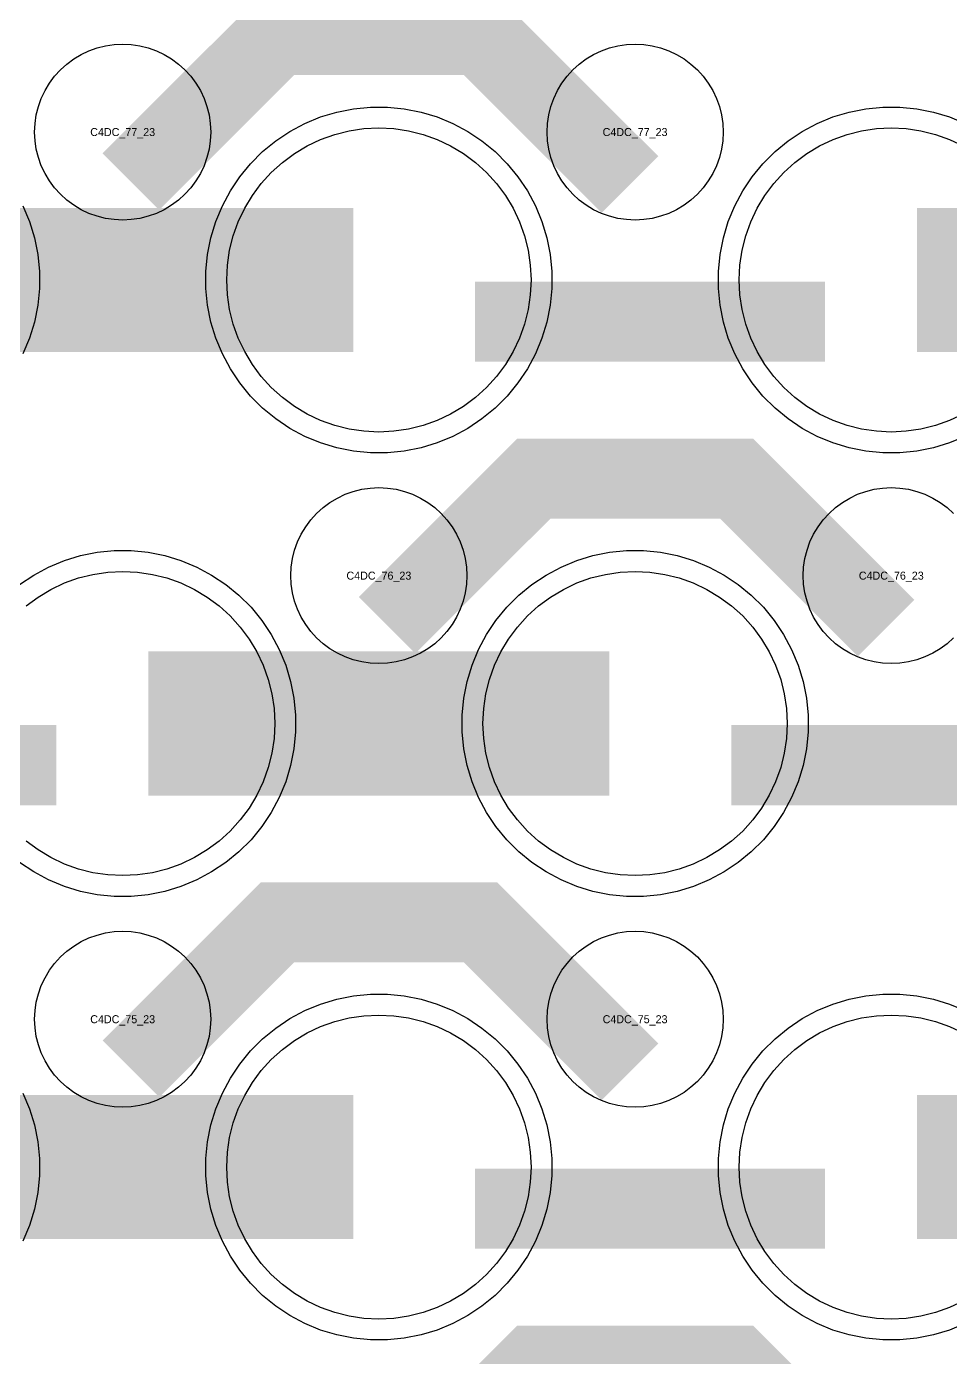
# Model space of a CAD drawing. Extents: x -11880 to 11880, y -14992 to 14992.
# Drawn here: x -4670 to -4381.5, y -4506.7 to -4091 of the extents above; entities that cross this region are included whole.
import ezdxf
from ezdxf.enums import TextEntityAlignment as Align

# ---------------------------------------------------------------- set-up
doc = ezdxf.new("R2010")
doc.units = 0
doc.header["$MEASUREMENT"] = 0
for name, color, linetype in [('GDS_775_DT_237', 138, 'CONTINUOUS'), ('RDL1_FS', 34, 'CONTINUOUS'), ('RDL_BS', 160, 'CONTINUOUS')]:
    doc.layers.add(name, color=color, linetype=linetype)

msp = doc.modelspace()

# ---------------------------------------------------------------- linework, layer by layer
at = {"layer": 'RDL1_FS'}
msp.add_lwpolyline([(-4560, -4217.639), (-4564.657, -4217.41), (-4569.268, -4216.726), (-4573.791, -4215.594), (-4578.181, -4214.022), (-4582.395, -4212.03), (-4586.395, -4209.632), (-4590.14, -4206.854), (-4593.594, -4203.724), (-4596.724, -4200.27), (-4599.502, -4196.525), (-4601.9, -4192.525), (-4603.892, -4188.311), (-4605.464, -4183.921), (-4606.596, -4179.398), (-4607.28, -4174.787), (-4607.509, -4170.13), (-4607.28, -4165.473), (-4606.596, -4160.862), (-4605.464, -4156.339), (-4603.892, -4151.949), (-4601.9, -4147.735), (-4599.502, -4143.735), (-4596.724, -4139.99), (-4593.594, -4136.536), (-4590.14, -4133.406), (-4586.395, -4130.628), (-4582.395, -4128.23), (-4578.181, -4126.238), (-4573.791, -4124.666), (-4569.268, -4123.534), (-4564.657, -4122.85), (-4560, -4122.621), (-4555.343, -4122.85), (-4550.732, -4123.534), (-4546.209, -4124.666), (-4541.819, -4126.238), (-4537.605, -4128.23), (-4533.605, -4130.628), (-4529.86, -4133.406), (-4526.406, -4136.536), (-4523.276, -4139.99), (-4520.498, -4143.735), (-4518.1, -4147.735), (-4516.108, -4151.949), (-4514.536, -4156.339), (-4513.404, -4160.862), (-4512.72, -4165.473), (-4512.491, -4170.13), (-4512.72, -4174.787), (-4513.404, -4179.398), (-4514.536, -4183.921), (-4516.108, -4188.311), (-4518.1, -4192.525), (-4520.498, -4196.525), (-4523.276, -4200.27), (-4526.406, -4203.724), (-4529.86, -4206.854), (-4533.605, -4209.632), (-4537.605, -4212.03), (-4541.819, -4214.022), (-4546.209, -4215.594), (-4550.732, -4216.726), (-4555.343, -4217.41)], close=True, dxfattribs=at)
msp.add_lwpolyline([(-4377.605, -4212.03), (-4381.819, -4214.022), (-4386.209, -4215.594), (-4390.732, -4216.726), (-4395.343, -4217.41), (-4400, -4217.639), (-4404.657, -4217.41), (-4409.268, -4216.726), (-4413.791, -4215.594), (-4418.181, -4214.022), (-4422.395, -4212.03), (-4426.395, -4209.632), (-4430.14, -4206.854), (-4433.594, -4203.724), (-4436.724, -4200.27), (-4439.502, -4196.525), (-4441.9, -4192.525), (-4443.892, -4188.311), (-4445.464, -4183.921), (-4446.596, -4179.398), (-4447.28, -4174.787), (-4447.509, -4170.13), (-4447.28, -4165.473), (-4446.596, -4160.862), (-4445.464, -4156.339), (-4443.892, -4151.949), (-4441.9, -4147.735), (-4439.502, -4143.735), (-4436.724, -4139.99), (-4433.594, -4136.536), (-4430.14, -4133.406), (-4426.395, -4130.628), (-4422.395, -4128.23), (-4418.181, -4126.238), (-4413.791, -4124.666), (-4409.268, -4123.534), (-4404.657, -4122.85), (-4400, -4122.621), (-4395.343, -4122.85), (-4390.732, -4123.534), (-4386.209, -4124.666), (-4381.819, -4126.238), (-4377.605, -4128.23)], dxfattribs=at)
for points in [[(-4711.998, -4170.13, 45, 45, 0), (-4639.998, -4170.13, 45, 45, 0)], [(-4639.998, -4170.13, 45, 45, 0), (-4567.998, -4170.13, 45, 45, 0)], [(-4391.998, -4170.13, 45, 45, 0), (-4319.998, -4170.13, 45, 45, 0)]]:
    msp.add_lwpolyline(points, format="xyseb", dxfattribs=at)
at = {"layer": 'RDL1_FS', "color": 240, "true_color": 0xed1f24}
for points in [[(-4670.14, -4271.971), (-4666.395, -4269.193), (-4662.395, -4266.795), (-4658.181, -4264.803), (-4653.791, -4263.231), (-4649.268, -4262.099), (-4644.657, -4261.415), (-4640, -4261.186), (-4635.343, -4261.415), (-4630.732, -4262.099), (-4626.209, -4263.231), (-4621.819, -4264.803), (-4617.605, -4266.795), (-4613.605, -4269.193), (-4609.86, -4271.971), (-4606.406, -4275.101), (-4603.276, -4278.555), (-4600.498, -4282.3), (-4598.1, -4286.3), (-4596.108, -4290.514), (-4594.536, -4294.904), (-4593.404, -4299.427), (-4592.72, -4304.038), (-4592.491, -4308.695), (-4592.72, -4313.352), (-4593.404, -4317.963), (-4594.536, -4322.486), (-4596.108, -4326.876), (-4598.1, -4331.09), (-4600.498, -4335.09), (-4603.276, -4338.835), (-4606.406, -4342.289), (-4609.86, -4345.419), (-4613.605, -4348.197), (-4617.605, -4350.595), (-4621.819, -4352.587), (-4626.209, -4354.159), (-4630.732, -4355.291), (-4635.343, -4355.975), (-4640, -4356.204), (-4644.657, -4355.975), (-4649.268, -4355.291), (-4653.791, -4354.159), (-4658.181, -4352.587), (-4662.395, -4350.595), (-4666.395, -4348.197), (-4670.14, -4345.419)], [(-4377.605, -4489.16), (-4381.819, -4491.152), (-4386.209, -4492.724), (-4390.732, -4493.856), (-4395.343, -4494.54), (-4400, -4494.769), (-4404.657, -4494.54), (-4409.268, -4493.856), (-4413.791, -4492.724), (-4418.181, -4491.152), (-4422.395, -4489.16), (-4426.395, -4486.762), (-4430.14, -4483.984), (-4433.594, -4480.854), (-4436.724, -4477.4), (-4439.502, -4473.655), (-4441.9, -4469.655), (-4443.892, -4465.441), (-4445.464, -4461.051), (-4446.596, -4456.528), (-4447.28, -4451.917), (-4447.509, -4447.26), (-4447.28, -4442.603), (-4446.596, -4437.992), (-4445.464, -4433.469), (-4443.892, -4429.079), (-4441.9, -4424.865), (-4439.502, -4420.865), (-4436.724, -4417.12), (-4433.594, -4413.666), (-4430.14, -4410.536), (-4426.395, -4407.758), (-4422.395, -4405.36), (-4418.181, -4403.368), (-4413.791, -4401.796), (-4409.268, -4400.664), (-4404.657, -4399.98), (-4400, -4399.751), (-4395.343, -4399.98), (-4390.732, -4400.664), (-4386.209, -4401.796), (-4381.819, -4403.368), (-4377.605, -4405.36)]]:
    msp.add_lwpolyline(points, dxfattribs=at)
for points in [[(-4480, -4356.204), (-4484.657, -4355.975), (-4489.268, -4355.291), (-4493.791, -4354.159), (-4498.181, -4352.587), (-4502.395, -4350.595), (-4506.395, -4348.197), (-4510.14, -4345.419), (-4513.594, -4342.289), (-4516.724, -4338.835), (-4519.502, -4335.09), (-4521.9, -4331.09), (-4523.892, -4326.876), (-4525.464, -4322.486), (-4526.596, -4317.963), (-4527.28, -4313.352), (-4527.509, -4308.695), (-4527.28, -4304.038), (-4526.596, -4299.427), (-4525.464, -4294.904), (-4523.892, -4290.514), (-4521.9, -4286.3), (-4519.502, -4282.3), (-4516.724, -4278.555), (-4513.594, -4275.101), (-4510.14, -4271.971), (-4506.395, -4269.193), (-4502.395, -4266.795), (-4498.181, -4264.803), (-4493.791, -4263.231), (-4489.268, -4262.099), (-4484.657, -4261.415), (-4480, -4261.186), (-4475.343, -4261.415), (-4470.732, -4262.099), (-4466.209, -4263.231), (-4461.819, -4264.803), (-4457.605, -4266.795), (-4453.605, -4269.193), (-4449.86, -4271.971), (-4446.406, -4275.101), (-4443.276, -4278.555), (-4440.498, -4282.3), (-4438.1, -4286.3), (-4436.108, -4290.514), (-4434.536, -4294.904), (-4433.404, -4299.427), (-4432.72, -4304.038), (-4432.491, -4308.695), (-4432.72, -4313.352), (-4433.404, -4317.963), (-4434.536, -4322.486), (-4436.108, -4326.876), (-4438.1, -4331.09), (-4440.498, -4335.09), (-4443.276, -4338.835), (-4446.406, -4342.289), (-4449.86, -4345.419), (-4453.605, -4348.197), (-4457.605, -4350.595), (-4461.819, -4352.587), (-4466.209, -4354.159), (-4470.732, -4355.291), (-4475.343, -4355.975)], [(-4560, -4494.769), (-4564.657, -4494.54), (-4569.268, -4493.856), (-4573.791, -4492.724), (-4578.181, -4491.152), (-4582.395, -4489.16), (-4586.395, -4486.762), (-4590.14, -4483.984), (-4593.594, -4480.854), (-4596.724, -4477.4), (-4599.502, -4473.655), (-4601.9, -4469.655), (-4603.892, -4465.441), (-4605.464, -4461.051), (-4606.596, -4456.528), (-4607.28, -4451.917), (-4607.509, -4447.26), (-4607.28, -4442.603), (-4606.596, -4437.992), (-4605.464, -4433.469), (-4603.892, -4429.079), (-4601.9, -4424.865), (-4599.502, -4420.865), (-4596.724, -4417.12), (-4593.594, -4413.666), (-4590.14, -4410.536), (-4586.395, -4407.758), (-4582.395, -4405.36), (-4578.181, -4403.368), (-4573.791, -4401.796), (-4569.268, -4400.664), (-4564.657, -4399.98), (-4560, -4399.751), (-4555.343, -4399.98), (-4550.732, -4400.664), (-4546.209, -4401.796), (-4541.819, -4403.368), (-4537.605, -4405.36), (-4533.605, -4407.758), (-4529.86, -4410.536), (-4526.406, -4413.666), (-4523.276, -4417.12), (-4520.498, -4420.865), (-4518.1, -4424.865), (-4516.108, -4429.079), (-4514.536, -4433.469), (-4513.404, -4437.992), (-4512.72, -4442.603), (-4512.491, -4447.26), (-4512.72, -4451.917), (-4513.404, -4456.528), (-4514.536, -4461.051), (-4516.108, -4465.441), (-4518.1, -4469.655), (-4520.498, -4473.655), (-4523.276, -4477.4), (-4526.406, -4480.854), (-4529.86, -4483.984), (-4533.605, -4486.762), (-4537.605, -4489.16), (-4541.819, -4491.152), (-4546.209, -4492.724), (-4550.732, -4493.856), (-4555.343, -4494.54)]]:
    msp.add_lwpolyline(points, close=True, dxfattribs=at)
for points in [[(-4631.998, -4308.695, 45, 45, 0), (-4559.998, -4308.695, 45, 45, 0)], [(-4559.998, -4308.695, 45, 45, 0), (-4487.998, -4308.695, 45, 45, 0)], [(-4711.998, -4447.26, 45, 45, 0), (-4639.998, -4447.26, 45, 45, 0)], [(-4639.998, -4447.26, 45, 45, 0), (-4567.998, -4447.26, 45, 45, 0)], [(-4391.998, -4447.26, 45, 45, 0), (-4319.998, -4447.26, 45, 45, 0)]]:
    msp.add_lwpolyline(points, format="xyseb", dxfattribs=at)
at = {"layer": 'RDL_BS'}
for points in [[(-4637.438, -4139.444, 25, 25, 0), (-4591.623, -4093.629, 25, 25, 0), (-4558.07, -4093.629, 25, 25, 0)], [(-4481.599, -4140.343, 25, 25, 0), (-4528.313, -4093.629, 25, 25, 0), (-4558.071, -4093.629, 25, 25, 0)], [(-4529.984, -4183.143, 25, 25, 0), (-4420.719, -4183.143, 25, 25, 0)], [(-4557.438, -4278.009, 25, 25, 0), (-4511.623, -4232.194, 25, 25, 0), (-4478.07, -4232.194, 25, 25, 0)], [(-4401.599, -4278.908, 25, 25, 0), (-4448.313, -4232.194, 25, 25, 0), (-4478.071, -4232.194, 25, 25, 0)], [(-4637.438, -4416.574, 25, 25, 0), (-4591.623, -4370.759, 25, 25, 0), (-4558.07, -4370.759, 25, 25, 0)], [(-4481.599, -4417.473, 25, 25, 0), (-4528.313, -4370.759, 25, 25, 0), (-4558.071, -4370.759, 25, 25, 0)], [(-4557.438, -4555.139, 25, 25, 0), (-4511.623, -4509.324, 25, 25, 0), (-4478.07, -4509.324, 25, 25, 0)], [(-4401.599, -4556.038, 25, 25, 0), (-4448.313, -4509.324, 25, 25, 0), (-4478.071, -4509.324, 25, 25, 0)]]:
    msp.add_lwpolyline(points, format="xyseb", dxfattribs=at)
for points in [[(-4640, -4151.436), (-4642.693, -4151.304), (-4645.365, -4150.908), (-4647.984, -4150.251), (-4650.519, -4149.344), (-4652.956, -4148.192), (-4655.28, -4146.799), (-4657.443, -4145.196), (-4659.442, -4143.384), (-4661.254, -4141.385), (-4662.857, -4139.222), (-4664.25, -4136.898), (-4665.402, -4134.461), (-4666.309, -4131.926), (-4666.966, -4129.307), (-4667.362, -4126.635), (-4667.494, -4123.942), (-4667.362, -4121.249), (-4666.966, -4118.577), (-4666.309, -4115.958), (-4665.402, -4113.423), (-4664.25, -4110.986), (-4662.857, -4108.662), (-4661.254, -4106.499), (-4659.442, -4104.5), (-4657.443, -4102.688), (-4655.28, -4101.085), (-4652.956, -4099.692), (-4650.519, -4098.54), (-4647.984, -4097.633), (-4645.365, -4096.976), (-4642.693, -4096.58), (-4640, -4096.448), (-4637.307, -4096.58), (-4634.635, -4096.976), (-4632.016, -4097.633), (-4629.481, -4098.54), (-4627.044, -4099.692), (-4624.72, -4101.085), (-4622.557, -4102.688), (-4620.558, -4104.5), (-4618.746, -4106.499), (-4617.143, -4108.662), (-4615.75, -4110.986), (-4614.598, -4113.423), (-4613.691, -4115.958), (-4613.034, -4118.577), (-4612.638, -4121.249), (-4612.506, -4123.942), (-4612.638, -4126.635), (-4613.034, -4129.307), (-4613.691, -4131.926), (-4614.598, -4134.461), (-4615.75, -4136.898), (-4617.143, -4139.222), (-4618.746, -4141.385), (-4620.558, -4143.384), (-4622.557, -4145.196), (-4624.72, -4146.799), (-4627.044, -4148.192), (-4629.481, -4149.344), (-4632.016, -4150.251), (-4634.635, -4150.908), (-4637.307, -4151.304)], [(-4480, -4151.436), (-4482.693, -4151.304), (-4485.365, -4150.908), (-4487.984, -4150.251), (-4490.519, -4149.344), (-4492.956, -4148.192), (-4495.28, -4146.799), (-4497.443, -4145.196), (-4499.442, -4143.384), (-4501.254, -4141.385), (-4502.857, -4139.222), (-4504.25, -4136.898), (-4505.402, -4134.461), (-4506.309, -4131.926), (-4506.966, -4129.307), (-4507.362, -4126.635), (-4507.494, -4123.942), (-4507.362, -4121.249), (-4506.966, -4118.577), (-4506.309, -4115.958), (-4505.402, -4113.423), (-4504.25, -4110.986), (-4502.857, -4108.662), (-4501.254, -4106.499), (-4499.442, -4104.5), (-4497.443, -4102.688), (-4495.28, -4101.085), (-4492.956, -4099.692), (-4490.519, -4098.54), (-4487.984, -4097.633), (-4485.365, -4096.976), (-4482.693, -4096.58), (-4480, -4096.448), (-4477.307, -4096.58), (-4474.635, -4096.976), (-4472.016, -4097.633), (-4469.481, -4098.54), (-4467.044, -4099.692), (-4464.72, -4101.085), (-4462.557, -4102.688), (-4460.558, -4104.5), (-4458.746, -4106.499), (-4457.143, -4108.662), (-4455.75, -4110.986), (-4454.598, -4113.423), (-4453.691, -4115.958), (-4453.034, -4118.577), (-4452.638, -4121.249), (-4452.506, -4123.942), (-4452.638, -4126.635), (-4453.034, -4129.307), (-4453.691, -4131.926), (-4454.598, -4134.461), (-4455.75, -4136.898), (-4457.143, -4139.222), (-4458.746, -4141.385), (-4460.558, -4143.384), (-4462.557, -4145.196), (-4464.72, -4146.799), (-4467.044, -4148.192), (-4469.481, -4149.344), (-4472.016, -4150.251), (-4474.635, -4150.908), (-4477.307, -4151.304)], [(-4562.644, -4224.13), (-4567.938, -4223.613), (-4573.165, -4222.567), (-4578.205, -4221.036), (-4583.115, -4219.005), (-4587.777, -4216.513), (-4592.191, -4213.566), (-4596.292, -4210.204), (-4600.074, -4206.422), (-4603.436, -4202.321), (-4606.383, -4197.907), (-4608.875, -4193.245), (-4610.906, -4188.335), (-4612.437, -4183.295), (-4613.483, -4178.068), (-4614, -4172.774), (-4614, -4167.486), (-4613.483, -4162.192), (-4612.437, -4156.965), (-4610.906, -4151.925), (-4608.875, -4147.015), (-4606.383, -4142.353), (-4603.436, -4137.939), (-4600.074, -4133.838), (-4596.292, -4130.056), (-4592.191, -4126.694), (-4587.777, -4123.747), (-4583.115, -4121.255), (-4578.205, -4119.224), (-4573.165, -4117.693), (-4567.938, -4116.647), (-4562.644, -4116.13), (-4557.356, -4116.13), (-4552.062, -4116.647), (-4546.835, -4117.693), (-4541.795, -4119.224), (-4536.885, -4121.255), (-4532.223, -4123.747), (-4527.809, -4126.694), (-4523.708, -4130.056), (-4519.926, -4133.838), (-4516.564, -4137.939), (-4513.617, -4142.353), (-4511.125, -4147.015), (-4509.094, -4151.925), (-4507.563, -4156.965), (-4506.517, -4162.192), (-4506, -4167.486), (-4506, -4172.774), (-4506.517, -4178.068), (-4507.563, -4183.295), (-4509.094, -4188.335), (-4511.125, -4193.245), (-4513.617, -4197.907), (-4516.564, -4202.321), (-4519.926, -4206.422), (-4523.708, -4210.204), (-4527.809, -4213.566), (-4532.223, -4216.513), (-4536.885, -4219.005), (-4541.795, -4221.036), (-4546.835, -4222.567), (-4552.062, -4223.613), (-4557.356, -4224.13)], [(-4560, -4290.001), (-4562.693, -4289.869), (-4565.365, -4289.473), (-4567.984, -4288.816), (-4570.519, -4287.909), (-4572.956, -4286.757), (-4575.28, -4285.364), (-4577.443, -4283.761), (-4579.442, -4281.949), (-4581.254, -4279.95), (-4582.857, -4277.787), (-4584.25, -4275.463), (-4585.402, -4273.026), (-4586.309, -4270.491), (-4586.966, -4267.872), (-4587.362, -4265.2), (-4587.494, -4262.507), (-4587.362, -4259.814), (-4586.966, -4257.142), (-4586.309, -4254.523), (-4585.402, -4251.988), (-4584.25, -4249.551), (-4582.857, -4247.227), (-4581.254, -4245.064), (-4579.442, -4243.065), (-4577.443, -4241.253), (-4575.28, -4239.65), (-4572.956, -4238.257), (-4570.519, -4237.105), (-4567.984, -4236.198), (-4565.365, -4235.541), (-4562.693, -4235.145), (-4560, -4235.013), (-4557.307, -4235.145), (-4554.635, -4235.541), (-4552.016, -4236.198), (-4549.481, -4237.105), (-4547.044, -4238.257), (-4544.72, -4239.65), (-4542.557, -4241.253), (-4540.558, -4243.065), (-4538.746, -4245.064), (-4537.143, -4247.227), (-4535.75, -4249.551), (-4534.598, -4251.988), (-4533.691, -4254.523), (-4533.034, -4257.142), (-4532.638, -4259.814), (-4532.506, -4262.507), (-4532.638, -4265.2), (-4533.034, -4267.872), (-4533.691, -4270.491), (-4534.598, -4273.026), (-4535.75, -4275.463), (-4537.143, -4277.787), (-4538.746, -4279.95), (-4540.558, -4281.949), (-4542.557, -4283.761), (-4544.72, -4285.364), (-4547.044, -4286.757), (-4549.481, -4287.909), (-4552.016, -4288.816), (-4554.635, -4289.473), (-4557.307, -4289.869)], [(-4640, -4428.566), (-4642.693, -4428.434), (-4645.365, -4428.038), (-4647.984, -4427.381), (-4650.519, -4426.474), (-4652.956, -4425.322), (-4655.28, -4423.929), (-4657.443, -4422.326), (-4659.442, -4420.514), (-4661.254, -4418.515), (-4662.857, -4416.352), (-4664.25, -4414.028), (-4665.402, -4411.591), (-4666.309, -4409.056), (-4666.966, -4406.437), (-4667.362, -4403.765), (-4667.494, -4401.072), (-4667.362, -4398.379), (-4666.966, -4395.707), (-4666.309, -4393.088), (-4665.402, -4390.553), (-4664.25, -4388.116), (-4662.857, -4385.792), (-4661.254, -4383.629), (-4659.442, -4381.63), (-4657.443, -4379.818), (-4655.28, -4378.215), (-4652.956, -4376.822), (-4650.519, -4375.67), (-4647.984, -4374.763), (-4645.365, -4374.106), (-4642.693, -4373.71), (-4640, -4373.578), (-4637.307, -4373.71), (-4634.635, -4374.106), (-4632.016, -4374.763), (-4629.481, -4375.67), (-4627.044, -4376.822), (-4624.72, -4378.215), (-4622.557, -4379.818), (-4620.558, -4381.63), (-4618.746, -4383.629), (-4617.143, -4385.792), (-4615.75, -4388.116), (-4614.598, -4390.553), (-4613.691, -4393.088), (-4613.034, -4395.707), (-4612.638, -4398.379), (-4612.506, -4401.072), (-4612.638, -4403.765), (-4613.034, -4406.437), (-4613.691, -4409.056), (-4614.598, -4411.591), (-4615.75, -4414.028), (-4617.143, -4416.352), (-4618.746, -4418.515), (-4620.558, -4420.514), (-4622.557, -4422.326), (-4624.72, -4423.929), (-4627.044, -4425.322), (-4629.481, -4426.474), (-4632.016, -4427.381), (-4634.635, -4428.038), (-4637.307, -4428.434)], [(-4480, -4428.566), (-4482.693, -4428.434), (-4485.365, -4428.038), (-4487.984, -4427.381), (-4490.519, -4426.474), (-4492.956, -4425.322), (-4495.28, -4423.929), (-4497.443, -4422.326), (-4499.442, -4420.514), (-4501.254, -4418.515), (-4502.857, -4416.352), (-4504.25, -4414.028), (-4505.402, -4411.591), (-4506.309, -4409.056), (-4506.966, -4406.437), (-4507.362, -4403.765), (-4507.494, -4401.072), (-4507.362, -4398.379), (-4506.966, -4395.707), (-4506.309, -4393.088), (-4505.402, -4390.553), (-4504.25, -4388.116), (-4502.857, -4385.792), (-4501.254, -4383.629), (-4499.442, -4381.63), (-4497.443, -4379.818), (-4495.28, -4378.215), (-4492.956, -4376.822), (-4490.519, -4375.67), (-4487.984, -4374.763), (-4485.365, -4374.106), (-4482.693, -4373.71), (-4480, -4373.578), (-4477.307, -4373.71), (-4474.635, -4374.106), (-4472.016, -4374.763), (-4469.481, -4375.67), (-4467.044, -4376.822), (-4464.72, -4378.215), (-4462.557, -4379.818), (-4460.558, -4381.63), (-4458.746, -4383.629), (-4457.143, -4385.792), (-4455.75, -4388.116), (-4454.598, -4390.553), (-4453.691, -4393.088), (-4453.034, -4395.707), (-4452.638, -4398.379), (-4452.506, -4401.072), (-4452.638, -4403.765), (-4453.034, -4406.437), (-4453.691, -4409.056), (-4454.598, -4411.591), (-4455.75, -4414.028), (-4457.143, -4416.352), (-4458.746, -4418.515), (-4460.558, -4420.514), (-4462.557, -4422.326), (-4464.72, -4423.929), (-4467.044, -4425.322), (-4469.481, -4426.474), (-4472.016, -4427.381), (-4474.635, -4428.038), (-4477.307, -4428.434)]]:
    msp.add_lwpolyline(points, close=True, dxfattribs=at)
for points in [[(-4376.885, -4219.005), (-4381.795, -4221.036), (-4386.835, -4222.567), (-4392.062, -4223.613), (-4397.356, -4224.13), (-4402.644, -4224.13), (-4407.938, -4223.613), (-4413.165, -4222.567), (-4418.205, -4221.036), (-4423.115, -4219.005), (-4427.777, -4216.513), (-4432.191, -4213.566), (-4436.292, -4210.204), (-4440.074, -4206.422), (-4443.436, -4202.321), (-4446.383, -4197.907), (-4448.875, -4193.245), (-4450.906, -4188.335), (-4452.437, -4183.295), (-4453.483, -4178.068), (-4454, -4172.774), (-4454, -4167.486), (-4453.483, -4162.192), (-4452.437, -4156.965), (-4450.906, -4151.925), (-4448.875, -4147.015), (-4446.383, -4142.353), (-4443.436, -4137.939), (-4440.074, -4133.838), (-4436.292, -4130.056), (-4432.191, -4126.694), (-4427.777, -4123.747), (-4423.115, -4121.255), (-4418.205, -4119.224), (-4413.165, -4117.693), (-4407.938, -4116.647), (-4402.644, -4116.13), (-4397.356, -4116.13), (-4392.062, -4116.647), (-4386.835, -4117.693), (-4381.795, -4119.224), (-4376.885, -4121.255)], [(-4671.125, -4147.015), (-4669.094, -4151.925), (-4667.563, -4156.965), (-4666.517, -4162.192), (-4666, -4167.486), (-4666, -4172.774), (-4666.517, -4178.068), (-4667.563, -4183.295), (-4669.094, -4188.335), (-4671.125, -4193.245)], [(-4380.558, -4281.949), (-4382.557, -4283.761), (-4384.72, -4285.364), (-4387.044, -4286.757), (-4389.481, -4287.909), (-4392.016, -4288.816), (-4394.635, -4289.473), (-4397.307, -4289.869), (-4400, -4290.001), (-4402.693, -4289.869), (-4405.365, -4289.473), (-4407.984, -4288.816), (-4410.519, -4287.909), (-4412.956, -4286.757), (-4415.28, -4285.364), (-4417.443, -4283.761), (-4419.442, -4281.949), (-4421.254, -4279.95), (-4422.857, -4277.787), (-4424.25, -4275.463), (-4425.402, -4273.026), (-4426.309, -4270.491), (-4426.966, -4267.872), (-4427.362, -4265.2), (-4427.494, -4262.507), (-4427.362, -4259.814), (-4426.966, -4257.142), (-4426.309, -4254.523), (-4425.402, -4251.988), (-4424.25, -4249.551), (-4422.857, -4247.227), (-4421.254, -4245.064), (-4419.442, -4243.065), (-4417.443, -4241.253), (-4415.28, -4239.65), (-4412.956, -4238.257), (-4410.519, -4237.105), (-4407.984, -4236.198), (-4405.365, -4235.541), (-4402.693, -4235.145), (-4400, -4235.013), (-4397.307, -4235.145), (-4394.635, -4235.541), (-4392.016, -4236.198), (-4389.481, -4237.105), (-4387.044, -4238.257), (-4384.72, -4239.65), (-4382.557, -4241.253), (-4380.558, -4243.065)]]:
    msp.add_lwpolyline(points, dxfattribs=at)
at = {"layer": 'RDL_BS', "color": 240, "true_color": 0xed1f24}
for points in [[(-4672.191, -4265.259), (-4667.777, -4262.312), (-4663.115, -4259.82), (-4658.205, -4257.789), (-4653.165, -4256.258), (-4647.938, -4255.212), (-4642.644, -4254.695), (-4637.356, -4254.695), (-4632.062, -4255.212), (-4626.835, -4256.258), (-4621.795, -4257.789), (-4616.885, -4259.82), (-4612.223, -4262.312), (-4607.809, -4265.259), (-4603.708, -4268.621), (-4599.926, -4272.403), (-4596.564, -4276.504), (-4593.617, -4280.918), (-4591.125, -4285.58), (-4589.094, -4290.49), (-4587.563, -4295.53), (-4586.517, -4300.757), (-4586, -4306.051), (-4586, -4311.339), (-4586.517, -4316.633), (-4587.563, -4321.86), (-4589.094, -4326.9), (-4591.125, -4331.81), (-4593.617, -4336.472), (-4596.564, -4340.886), (-4599.926, -4344.987), (-4603.708, -4348.769), (-4607.809, -4352.131), (-4612.223, -4355.078), (-4616.885, -4357.57), (-4621.795, -4359.601), (-4626.835, -4361.132), (-4632.062, -4362.178), (-4637.356, -4362.695), (-4642.644, -4362.695), (-4647.938, -4362.178), (-4653.165, -4361.132), (-4658.205, -4359.601), (-4663.115, -4357.57), (-4667.777, -4355.078), (-4672.191, -4352.131)], [(-4376.885, -4496.135), (-4381.795, -4498.166), (-4386.835, -4499.697), (-4392.062, -4500.743), (-4397.356, -4501.26), (-4402.644, -4501.26), (-4407.938, -4500.743), (-4413.165, -4499.697), (-4418.205, -4498.166), (-4423.115, -4496.135), (-4427.777, -4493.643), (-4432.191, -4490.696), (-4436.292, -4487.334), (-4440.074, -4483.552), (-4443.436, -4479.451), (-4446.383, -4475.037), (-4448.875, -4470.375), (-4450.906, -4465.465), (-4452.437, -4460.425), (-4453.483, -4455.198), (-4454, -4449.904), (-4454, -4444.616), (-4453.483, -4439.322), (-4452.437, -4434.095), (-4450.906, -4429.055), (-4448.875, -4424.145), (-4446.383, -4419.483), (-4443.436, -4415.069), (-4440.074, -4410.968), (-4436.292, -4407.186), (-4432.191, -4403.824), (-4427.777, -4400.877), (-4423.115, -4398.385), (-4418.205, -4396.354), (-4413.165, -4394.823), (-4407.938, -4393.777), (-4402.644, -4393.26), (-4397.356, -4393.26), (-4392.062, -4393.777), (-4386.835, -4394.823), (-4381.795, -4396.354), (-4376.885, -4398.385)], [(-4671.125, -4424.145), (-4669.094, -4429.055), (-4667.563, -4434.095), (-4666.517, -4439.322), (-4666, -4444.616), (-4666, -4449.904), (-4666.517, -4455.198), (-4667.563, -4460.425), (-4669.094, -4465.465), (-4671.125, -4470.375)]]:
    msp.add_lwpolyline(points, dxfattribs=at)
for points in [[(-4482.644, -4362.695), (-4487.938, -4362.178), (-4493.165, -4361.132), (-4498.205, -4359.601), (-4503.115, -4357.57), (-4507.777, -4355.078), (-4512.191, -4352.131), (-4516.292, -4348.769), (-4520.074, -4344.987), (-4523.436, -4340.886), (-4526.383, -4336.472), (-4528.875, -4331.81), (-4530.906, -4326.9), (-4532.437, -4321.86), (-4533.483, -4316.633), (-4534, -4311.339), (-4534, -4306.051), (-4533.483, -4300.757), (-4532.437, -4295.53), (-4530.906, -4290.49), (-4528.875, -4285.58), (-4526.383, -4280.918), (-4523.436, -4276.504), (-4520.074, -4272.403), (-4516.292, -4268.621), (-4512.191, -4265.259), (-4507.777, -4262.312), (-4503.115, -4259.82), (-4498.205, -4257.789), (-4493.165, -4256.258), (-4487.938, -4255.212), (-4482.644, -4254.695), (-4477.356, -4254.695), (-4472.062, -4255.212), (-4466.835, -4256.258), (-4461.795, -4257.789), (-4456.885, -4259.82), (-4452.223, -4262.312), (-4447.809, -4265.259), (-4443.708, -4268.621), (-4439.926, -4272.403), (-4436.564, -4276.504), (-4433.617, -4280.918), (-4431.125, -4285.58), (-4429.094, -4290.49), (-4427.563, -4295.53), (-4426.517, -4300.757), (-4426, -4306.051), (-4426, -4311.339), (-4426.517, -4316.633), (-4427.563, -4321.86), (-4429.094, -4326.9), (-4431.125, -4331.81), (-4433.617, -4336.472), (-4436.564, -4340.886), (-4439.926, -4344.987), (-4443.708, -4348.769), (-4447.809, -4352.131), (-4452.223, -4355.078), (-4456.885, -4357.57), (-4461.795, -4359.601), (-4466.835, -4361.132), (-4472.062, -4362.178), (-4477.356, -4362.695)], [(-4562.644, -4501.26), (-4567.938, -4500.743), (-4573.165, -4499.697), (-4578.205, -4498.166), (-4583.115, -4496.135), (-4587.777, -4493.643), (-4592.191, -4490.696), (-4596.292, -4487.334), (-4600.074, -4483.552), (-4603.436, -4479.451), (-4606.383, -4475.037), (-4608.875, -4470.375), (-4610.906, -4465.465), (-4612.437, -4460.425), (-4613.483, -4455.198), (-4614, -4449.904), (-4614, -4444.616), (-4613.483, -4439.322), (-4612.437, -4434.095), (-4610.906, -4429.055), (-4608.875, -4424.145), (-4606.383, -4419.483), (-4603.436, -4415.069), (-4600.074, -4410.968), (-4596.292, -4407.186), (-4592.191, -4403.824), (-4587.777, -4400.877), (-4583.115, -4398.385), (-4578.205, -4396.354), (-4573.165, -4394.823), (-4567.938, -4393.777), (-4562.644, -4393.26), (-4557.356, -4393.26), (-4552.062, -4393.777), (-4546.835, -4394.823), (-4541.795, -4396.354), (-4536.885, -4398.385), (-4532.223, -4400.877), (-4527.809, -4403.824), (-4523.708, -4407.186), (-4519.926, -4410.968), (-4516.564, -4415.069), (-4513.617, -4419.483), (-4511.125, -4424.145), (-4509.094, -4429.055), (-4507.563, -4434.095), (-4506.517, -4439.322), (-4506, -4444.616), (-4506, -4449.904), (-4506.517, -4455.198), (-4507.563, -4460.425), (-4509.094, -4465.465), (-4511.125, -4470.375), (-4513.617, -4475.037), (-4516.564, -4479.451), (-4519.926, -4483.552), (-4523.708, -4487.334), (-4527.809, -4490.696), (-4532.223, -4493.643), (-4536.885, -4496.135), (-4541.795, -4498.166), (-4546.835, -4499.697), (-4552.062, -4500.743), (-4557.356, -4501.26)]]:
    msp.add_lwpolyline(points, close=True, dxfattribs=at)
for points in [[(-4769.984, -4321.708, 25, 25, 0), (-4660.719, -4321.708, 25, 25, 0)], [(-4449.984, -4321.708, 25, 25, 0), (-4340.719, -4321.708, 25, 25, 0)], [(-4529.984, -4460.273, 25, 25, 0), (-4420.719, -4460.273, 25, 25, 0)]]:
    msp.add_lwpolyline(points, format="xyseb", dxfattribs=at)

# ---------------------------------------------------------------- texts
at = {"layer": 'GDS_775_DT_237'}
for s, p in [('C4DC_77_23', (-4640, -4123.942)), ('C4DC_77_23', (-4640, -4123.942)), ('C4DC_77_23', (-4480, -4123.942)), ('C4DC_77_23', (-4480, -4123.942)), ('C4DC_76_23', (-4560, -4262.507)), ('C4DC_76_23', (-4560, -4262.507)), ('C4DC_76_23', (-4400, -4262.507)), ('C4DC_76_23', (-4400, -4262.507)), ('C4DC_75_23', (-4640, -4401.072)), ('C4DC_75_23', (-4640, -4401.072)), ('C4DC_75_23', (-4480, -4401.072)), ('C4DC_75_23', (-4480, -4401.072))]:
    msp.add_text(s, height=2.5, dxfattribs=at).set_placement(p, align=Align.MIDDLE_CENTER)

doc.saveas('drawing.dxf')
